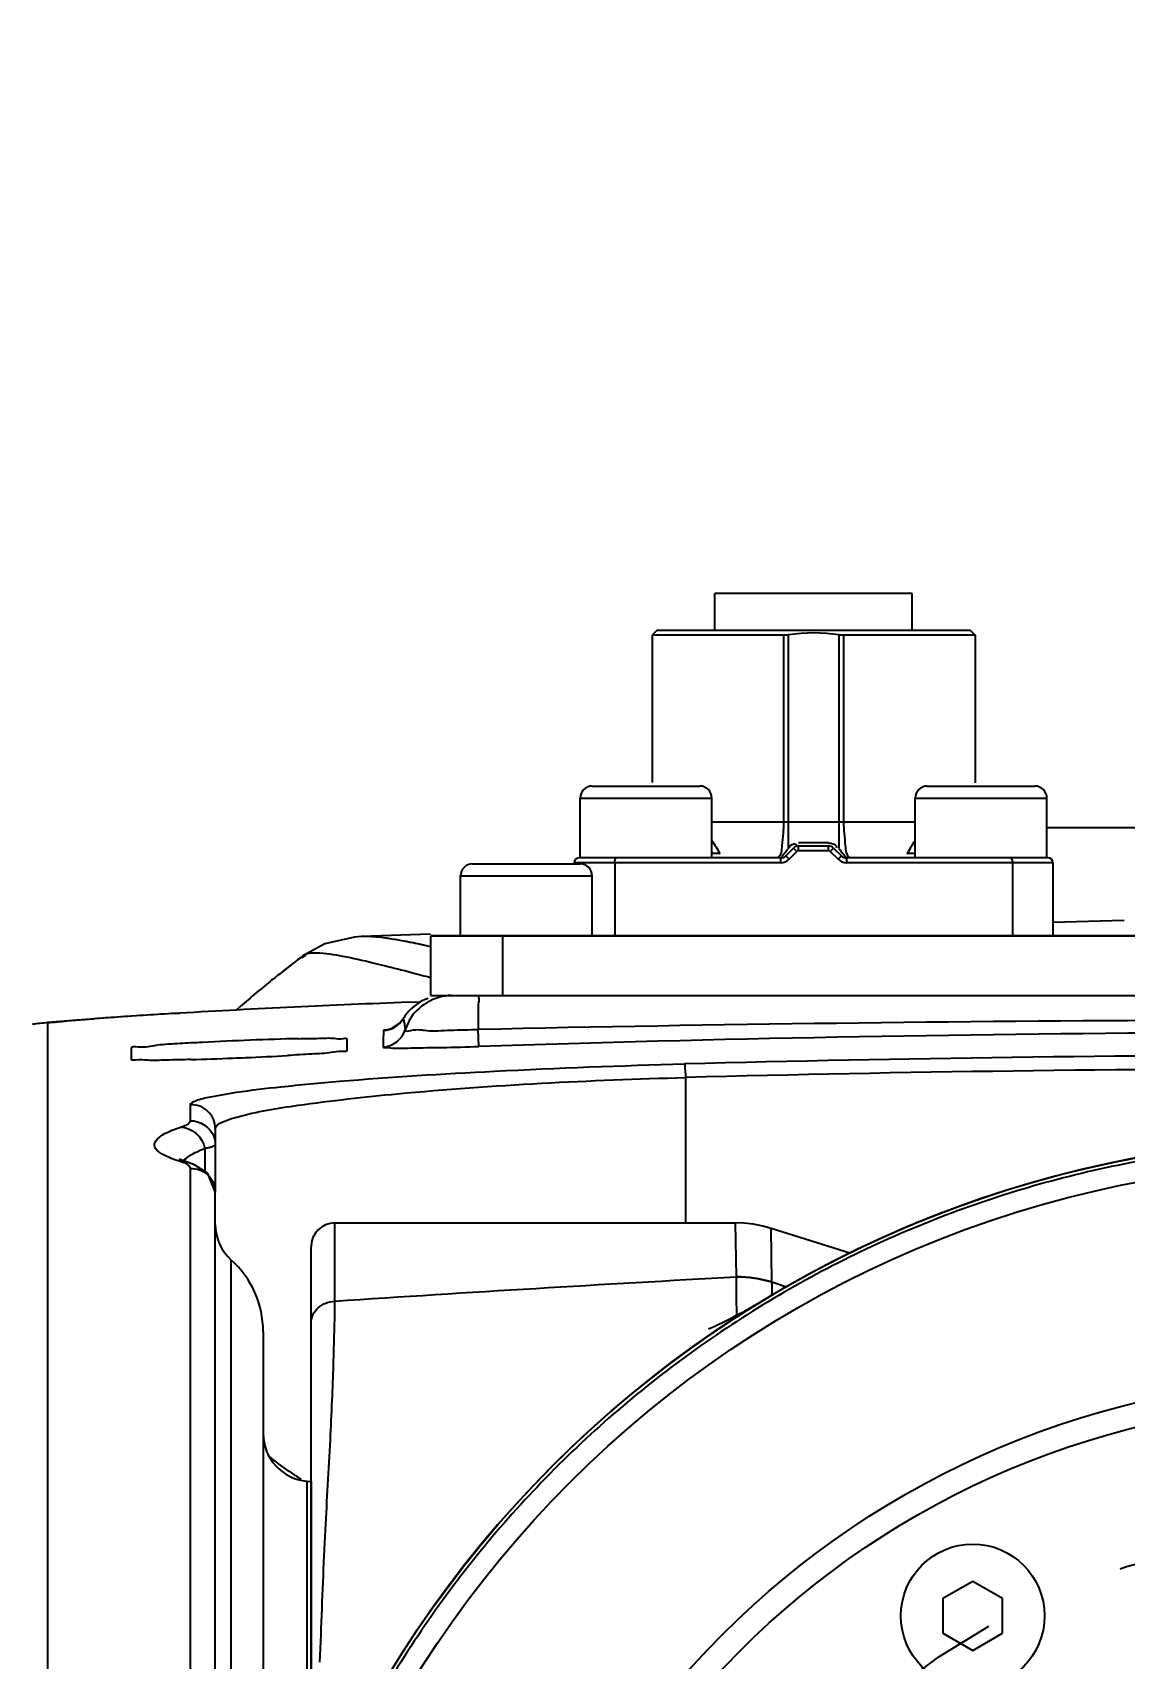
# Model space of a CAD drawing. Header units: millimetres. Extents: x 4086 to 8300, y 123 to 1549.
# Drawn here: x 7138.56 to 7149.97, y 846.44 to 863.42 of the extents above; entities that cross this region are included whole.
import ezdxf

# ---------------------------------------------------------------- set-up
doc = ezdxf.new("R2010")
doc.units = ezdxf.units.MM
doc.linetypes.add('CENTER', pattern=[0.6, 0.375, -0.075, 0.075, -0.075])
for name, color, linetype in [('中心线', 7, 'Continuous'), ('外形图', 7, 'Continuous'), ('尺寸标注', 7, 'Continuous'), ('整机图形', 7, 'Continuous')]:
    doc.layers.add(name, color=color, linetype=linetype)
doc.styles.add('思源黑', font='SourceHanSansCN-Normal.ttf')
doc.dimstyles.new('尺寸标注_1_4比例', dxfattribs={"dimtxt": 7, "dimasz": 6, "dimexe": 2, "dimexo": 1.5, "dimgap": 1, "dimtad": 1, "dimdec": 1, "dimlfac": 4, "dimdsep": 46, "dimtxsty": '思源黑', "dimcen": 0.09, "dimadec": 0, "dimazin": 0, "dimtp": 0.01, "dimtm": 0.01, "dimtfac": 1, "dimtdec": 1, "dimtofl": 0, "dimtmove": 0, "dimatfit": 3, "dimfxl": 1, "dimtolj": 1, "dimarcsym": 0})

# ---------------------------------------------------------------- blocks, each defined once
blk = doc.blocks.new('*D958')
at = {"layer": 'Defpoints', "color": 0}
for p in [(7181.006, 869.331), (7122.846, 830.481), (7181.006, 827.828)]:
    blk.add_point(p, dxfattribs=at)
at = {"layer": '尺寸标注', "color": 0, "lineweight": -2}
for p, q in [((7122.846, 831.981), (7122.846, 871.331)), ((7181.006, 829.328), (7181.006, 871.331)), ((7128.846, 869.331), (7175.006, 869.331))]:
    blk.add_line(p, q, dxfattribs=at)
at = {"layer": '尺寸标注', "color": 0}
for points in [[(7128.846, 870.331), (7128.846, 868.331), (7122.846, 869.331)], [(7175.006, 868.331), (7175.006, 870.331), (7181.006, 869.331)]]:
    blk.add_solid(points, dxfattribs=at)
at = {"layer": '尺寸标注', "color": 0, "insert": (7151.926, 873.96), "char_height": 7, "attachment_point": 5, "style": '思源黑'}
blk.add_mtext('\\A1;232.6', dxfattribs=at)
blk = doc.blocks.new('*D990')
at = {"layer": 'Defpoints', "color": 0}
for p in [(7182.866, 882.152), (7182.866, 707.18), (7121.564, 706.117)]:
    blk.add_point(p, dxfattribs=at)
at = {"layer": '尺寸标注', "color": 0, "lineweight": -2}
for p, q in [((7121.564, 707.617), (7121.564, 884.152)), ((7182.866, 708.68), (7182.866, 884.152)), ((7127.564, 882.152), (7176.866, 882.152))]:
    blk.add_line(p, q, dxfattribs=at)
at = {"layer": '尺寸标注', "color": 0}
for points in [[(7127.564, 883.152), (7127.564, 881.152), (7121.564, 882.152)], [(7176.866, 881.152), (7176.866, 883.152), (7182.866, 882.152)]]:
    blk.add_solid(points, dxfattribs=at)
at = {"layer": '尺寸标注', "color": 0, "insert": (7152.215, 886.777), "char_height": 7, "attachment_point": 5, "style": '思源黑'}
blk.add_mtext('\\A1;245.2', dxfattribs=at)

msp = doc.modelspace()

# ---------------------------------------------------------------- linework, layer by layer
at = {"layer": '中心线', "linetype": 'CENTER', "ltscale": 20}
msp.add_circle((7152.2176, 840.2368), 7.5, dxfattribs=at)
at = {"layer": '外形图'}
for p, q in [((7145.6863, 857.1743), (7145.6863, 857.5618)), ((7147.7488, 857.5618), (7145.6863, 857.5618)), ((7147.7488, 857.1743), (7147.7488, 857.5618)), ((7145.0801, 857.1743), (7145.0301, 857.1243)), ((7148.3551, 857.1743), (7145.0801, 857.1743)), ((7148.3551, 857.1743), (7148.4051, 857.1243)), ((7145.0301, 857.1243), (7145.0301, 855.5868)), ((7146.4042, 857.1243), (7145.0301, 857.1243)), ((7146.4042, 857.1243), (7146.4042, 855.1743)), ((7146.4506, 857.1281), (7146.4506, 855.5868)), ((7146.9845, 854.896), (7146.9845, 857.1281)), ((7147.0309, 857.1243), (7147.0309, 855.1743)), ((7148.4051, 857.1243), (7147.0309, 857.1243)), ((7148.4051, 857.1243), (7148.4051, 855.5843)), ((7144.4051, 855.5493), (7145.5301, 855.5493)), ((7146.4506, 855.5868), (7146.4506, 855.1743)), ((7147.9051, 855.5493), (7149.0301, 855.5493)), ((7144.2801, 854.7993), (7144.2801, 855.4243)), ((7144.2801, 855.4243), (7145.6551, 855.4243)), ((7145.6551, 854.7993), (7145.6551, 855.4243)), ((7147.7801, 854.7993), (7147.7801, 855.4243)), ((7147.7801, 855.4243), (7149.1551, 855.4243)), ((7149.1551, 854.7993), (7149.1551, 855.4243)), ((7145.6551, 855.1743), (7147.7801, 855.1743)), ((7146.4506, 855.1743), (7146.4506, 854.896)), ((7150.5551, 855.1118), (7149.1551, 855.1118)), ((7146.874, 854.9556), (7146.5611, 854.9556)), ((7146.374, 854.7993), (7144.2676, 854.7993)), ((7145.6551, 854.8493), (7145.7336, 854.8493)), ((7146.374, 854.7493), (7146.374, 854.7993)), ((7146.427, 854.8213), (7146.5081, 854.9024)), ((7146.427, 854.8213), (7146.4624, 854.786)), ((7146.4624, 854.786), (7146.5164, 854.84)), ((7146.5435, 854.867), (7146.5081, 854.9024)), ((7146.5164, 854.84), (7146.5508, 854.8743)), ((7146.8844, 854.8743), (7146.5508, 854.8743)), ((7146.5611, 854.8743), (7146.5611, 854.9243)), ((7146.5611, 854.9243), (7146.874, 854.9243)), ((7146.874, 854.8743), (7146.874, 854.9243)), ((7146.8844, 854.8743), (7146.9728, 854.786)), ((7146.927, 854.9024), (7146.8917, 854.867)), ((7146.927, 854.9024), (7147.0081, 854.8213)), ((7146.9728, 854.786), (7147.0081, 854.8213)), ((7147.0611, 854.7993), (7147.0611, 854.7493)), ((7149.1676, 854.7993), (7147.0611, 854.7993)), ((7147.7015, 854.8493), (7147.7801, 854.8493)), ((7143.0301, 853.9868), (7143.0301, 854.6118)), ((7143.0301, 854.6118), (7144.4051, 854.6118)), ((7143.0301, 853.9868), (7143.0301, 854.6118)), ((7143.0301, 854.6118), (7144.4051, 854.6118)), ((7143.1551, 854.7368), (7144.2801, 854.7368)), ((7143.1551, 854.7368), (7144.2801, 854.7368)), ((7146.374, 854.7493), (7144.2176, 854.7493)), ((7144.4051, 853.9868), (7144.4051, 854.6118)), ((7144.4051, 853.9868), (7144.4051, 854.6118)), ((7144.6409, 854.7493), (7144.6409, 853.9868)), ((7149.2176, 854.7493), (7147.0611, 854.7493)), ((7148.7942, 854.7493), (7148.7942, 853.9868)), ((7149.2176, 854.7493), (7149.2176, 853.9868)), ((7149.2136, 854.128), (7149.963, 854.1488)), ((7141.9939, 853.9769), (7141.9923, 853.9768)), ((7142.7171, 854.0019), (7141.9939, 853.9769)), ((7142.7171, 854.0019), (7141.9939, 853.9769)), ((7142.7176, 853.3618), (7142.7176, 853.9868)), ((7142.7176, 853.9868), (7155.7176, 853.9868)), ((7142.7176, 853.3618), (7142.7176, 853.9868)), ((7155.7176, 853.9868), (7142.7176, 853.9868)), ((7143.4676, 853.9868), (7143.4676, 853.3618)), ((7143.4676, 853.9868), (7143.4676, 853.3618)), ((7141.3804, 853.7753), (7141.202, 853.6374)), ((7141.3732, 853.7691), (7141.3525, 853.7534)), ((7141.3804, 853.7753), (7141.3732, 853.7691)), ((7141.6113, 853.9034), (7141.3804, 853.7753)), ((7141.202, 853.6374), (7141.1542, 853.5998)), ((7142.4847, 853.2917), (7142.6129, 853.2968)), ((7142.7176, 853.3618), (7155.7176, 853.3618)), ((7138.7176, 842.2826), (7138.7176, 853.0782)), ((7138.7182, 853.0781), (7138.7182, 853.0792)), ((7140.0474, 853.1748), (7140.0961, 853.1777)), ((7140.0906, 853.1775), (7140.0961, 853.1777)), ((7142.4302, 853.1184), (7142.4301, 853.1182)), ((7141.8426, 852.9084), (7141.8426, 852.7889)), ((7142.2245, 852.9966), (7142.2226, 852.8855)), ((7142.3054, 853.0138), (7142.2728, 853.0043)), ((7142.4486, 853.0301), (7142.4523, 853.0033)), ((7143.2206, 852.83), (7143.2147, 853.0071)), ((7139.5926, 852.6953), (7139.5926, 852.8148)), ((7142.2226, 852.8855), (7142.2215, 852.8243)), ((7145.3804, 852.506), (7145.3804, 850.9868)), ((7140.2068, 852.1672), (7140.2068, 852.2215)), ((7140.2068, 852.0545), (7140.2068, 852.1672)), ((7140.4677, 851.972), (7140.4677, 851.3103)), ((7140.2774, 851.7307), (7140.2818, 851.7328)), ((7140.3582, 851.7661), (7140.3582, 851.5234)), ((7140.1837, 851.6191), (7140.0883, 851.6538)), ((7140.1831, 851.6192), (7140.1849, 851.6187)), ((7140.2513, 851.5949), (7140.1849, 851.6187)), ((7140.2068, 851.512), (7140.2068, 851.5566)), ((7140.2068, 851.2122), (7140.2068, 851.512)), ((7140.2068, 851.1479), (7140.2068, 851.2122)), ((7140.4677, 851.3103), (7140.4677, 851.3073)), ((7140.4677, 829.1663), (7140.4677, 851.3073)), ((7140.2068, 850.8866), (7140.2068, 851.1479)), ((7140.2068, 850.5217), (7140.2068, 850.8866)), ((7141.7176, 850.1684), (7141.7176, 850.9868)), ((7141.7176, 850.9868), (7145.9029, 850.9868)), ((7145.9121, 850.4237), (7145.9029, 850.9868)), ((7146.2827, 850.3704), (7146.2736, 850.9297)), ((7147.0946, 850.6703), (7146.2736, 850.9297)), ((7147.6201, 850.914), (7147.5465, 850.882)), ((7147.6938, 850.9454), (7147.6201, 850.914)), ((7141.4676, 844.6498), (7141.4676, 850.7368)), ((7140.2068, 829.9457), (7140.2068, 850.5217)), ((7140.6343, 841.195), (7140.6343, 850.5986)), ((7145.9121, 850.4209), (7145.9121, 850.4237)), ((7146.2827, 850.3704), (7146.4352, 850.3191)), ((7146.3238, 850.2568), (7146.2755, 850.2283)), ((7145.9142, 850.0221), (7145.9087, 850.0191)), ((7145.9261, 850.0288), (7145.9139, 850.0226)), ((7145.9486, 850.0387), (7145.9261, 850.0288)), ((7145.9448, 850.037), (7145.9412, 850.0353)), ((7145.982, 850.0563), (7145.9702, 850.05)), ((7145.9964, 850.0641), (7145.982, 850.0563)), ((7146.0134, 850.0735), (7145.9964, 850.0641)), ((7146.0332, 850.0847), (7146.0134, 850.0735)), ((7146.0561, 850.0978), (7146.0332, 850.0847)), ((7146.0969, 850.1213), (7146.0561, 850.0978)), ((7146.1413, 850.1473), (7146.0969, 850.1213)), ((7140.9676, 849.8546), (7140.9676, 843.1498)), ((7145.4364, 849.6793), (7145.3976, 849.6513)), ((7145.3228, 849.5966), (7145.3404, 849.6096)), ((7145.3976, 849.6513), (7145.36, 849.624)), ((7141.424, 848.291), (7141.424, 844.5474)), ((7141.424, 848.291), (7141.4676, 848.2872)), ((7141.4676, 848.2872), (7141.4676, 844.6232)), ((7148.3801, 847.2444), (7148.0676, 847.064)), ((7148.6926, 847.064), (7148.3801, 847.2444)), ((7148.0676, 847.064), (7148.0676, 846.7032)), ((7148.6926, 846.7032), (7148.6926, 847.064)), ((7141.561, 846.4007), (7141.5717, 846.6843)), ((7148.0676, 846.7032), (7148.3801, 846.5227)), ((7148.3801, 846.5227), (7148.6926, 846.7032))]:
    msp.add_line(p, q, dxfattribs=at)
for points in [[(7146.4506, 857.1281), (7146.435, 857.126), (7146.4195, 857.1248), (7146.4042, 857.1244)], [(7147.0309, 857.1243), (7147.0159, 857.125), (7147.0002, 857.1263), (7146.9845, 857.1281)], [(7144.6409, 854.7493), (7144.6412, 854.7588), (7144.6422, 854.7679), (7144.6438, 854.7765)], [(7144.6438, 854.7765), (7144.646, 854.7841), (7144.6487, 854.7905), (7144.6519, 854.7953), (7144.6554, 854.7983), (7144.6591, 854.7993)], [(7148.7761, 854.7993), (7148.7798, 854.7983), (7148.7832, 854.7953), (7148.7864, 854.7905), (7148.7891, 854.7841), (7148.7913, 854.7765), (7148.7929, 854.7679), (7148.7939, 854.7588), (7148.7942, 854.7493)], [(7141.9923, 853.9768), (7141.9205, 853.9723), (7141.6113, 853.9034)], [(7140.0906, 853.1775), (7139.5869, 853.1466), (7139.021, 853.1059), (7138.7182, 853.0792)], [(7142.4302, 853.1184), (7142.3941, 853.0717), (7142.3054, 853.0138)], [(7140.4677, 851.3103), (7140.3899, 851.5021), (7140.2513, 851.5949)], [(7148.1257, 851.1179), (7148.0912, 851.1048), (7148.0552, 851.0911), (7148.0177, 851.0766), (7147.9785, 851.0614), (7147.9375, 851.0452), (7147.8945, 851.0281), (7147.8492, 851.0098), (7147.8012, 850.9902), (7147.7497, 850.9689), (7147.6885, 850.9431)], [(7148.2216, 851.1535), (7148.1909, 851.1422), (7148.1257, 851.1179)], [(7146.2735, 850.9297), (7146.1873, 850.9535), (7146.089, 850.9727), (7145.9894, 850.9838), (7145.9029, 850.9868)], [(7147.6995, 850.9469), (7147.6364, 850.92), (7147.5696, 850.8909)], [(7146.2755, 850.2283), (7146.235, 850.2041), (7146.1949, 850.18), (7146.1552, 850.1558), (7146.1158, 850.1317), (7146.0769, 850.1076), (7146.0383, 850.0835), (7146.0002, 850.0595), (7145.9624, 850.0355), (7145.925, 850.0115), (7145.8881, 849.9876), (7145.8515, 849.9638), (7145.8154, 849.9401), (7145.7797, 849.9164), (7145.7444, 849.8929), (7145.7098, 849.8696), (7145.6756, 849.8465), (7145.6422, 849.8236), (7145.6094, 849.8011), (7145.5773, 849.7788), (7145.546, 849.757), (7145.5157, 849.7357), (7145.4865, 849.715), (7145.4364, 849.6793)], [(7145.9087, 850.0191), (7145.8658, 849.9963), (7145.8199, 849.9725), (7145.7714, 849.9481), (7145.7223, 849.9242), (7145.6776, 849.9034), (7145.6425, 849.8877), (7145.6198, 849.8781), (7145.6181, 849.8774)], [(7145.9702, 850.05), (7145.9606, 850.045), (7145.9566, 850.0429), (7145.9532, 850.0412), (7145.9502, 850.0397), (7145.9477, 850.0384), (7145.9456, 850.0374), (7145.9448, 850.037)]]:
    msp.add_lwpolyline(points, dxfattribs=at)
for centre, radius in [((7152.2176, 840.2368), 11.625), ((7152.2176, 840.2368), 11.375), ((7152.2176, 840.2368), 9.125), ((7152.2176, 840.2369), 9.125), ((7152.2176, 840.2369), 8.875), ((7148.3801, 846.8836), 0.75)]:
    msp.add_circle(centre, radius, dxfattribs=at)
for centre, radius, start, end in [((7146.7176, 855.4338), 1.7152, 81.04625, 98.95267), ((7144.4051, 855.4243), 0.125, 90, 180), ((7145.5301, 855.4243), 0.125, 0, 90), ((7147.9051, 855.4243), 0.125, 90, 180), ((7149.0301, 855.4243), 0.125, 0, 90), ((7144.2676, 854.7493), 0.05, 90, 180), ((7146.374, 854.8743), 0.075, 270, 315), ((7146.374, 854.8743), 0.125, 269.99392, 315.00265), ((7145.6988, 855.4115), 0.9121, 323.42039, 325.52129), ((7146.5611, 854.8493), 0.075, 90, 135.0025), ((7146.874, 854.8493), 0.075, 44.99983, 90), ((7147.0611, 854.8743), 0.125, 225.00035, 269.99865), ((7148.1214, 855.6994), 1.3926, 215.27563, 216.63681), ((7147.0611, 854.8743), 0.075, 225, 269.99994), ((7149.1676, 854.7493), 0.05, 0, 90), ((7143.1551, 854.6118), 0.125, 90, 180), ((7143.1551, 854.6118), 0.125, 90, 180), ((7144.2801, 854.6118), 0.125, 0, 90), ((7144.2801, 854.6118), 0.125, 0, 90), ((7140.8862, 845.7377), 8.3376, 77.31789, 79.04414), ((7148.7749, 843.9759), 12.2757, 127.20297, 128.37373), ((7141.8245, 853.1541), 0.7518, 123.08046, 126.93925), ((7140.6446, 844.6152), 9.4857, 77.38258, 78.0897), ((7148.8033, 843.9398), 12.3216, 128.37349, 129.15509), ((7138.4188, 838.0592), 16.0722, 75.23063, 76.26589), ((7138.4188, 838.0592), 16.0722, 75.23063, 76.26589), ((7138.4433, 838.1909), 15.9386, 74.79761, 75.19498), ((7138.4433, 838.1909), 15.9386, 74.79761, 75.19498), ((7138.187, 837.2359), 16.9275, 74.47752, 74.80809), ((7138.187, 837.2359), 16.9275, 74.47752, 74.80809), ((7148.8431, 843.8914), 12.3843, 129.15617, 131.19875), ((7147.3461, 726.3718), 127.013, 92.193496, 93.272244), ((7139.5202, 844.9549), 8.1633, 95.64227, 96.76925), ((7142.27, 812.1178), 41.1158, 93.94508, 94.28469), ((7143.286, 797.3971), 55.8715, 93.62579, 93.94584), ((7144.3368, 780.8888), 72.4132, 93.395914, 93.629524), ((7142.8517, 852.866), 0.4913, 141.08425, 149.11037), ((7142.9318, 852.8612), 0.5001, 151.2409, 163.49768), ((7184.8716, 852.8905), 41.6571, 179.70532, 179.83963), ((7152.2192, 438.131), 414.9738, 90.209445, 91.243353), ((7142.2591, 815.8354), 37.0874, 91.42576, 92.9765), ((7152.2178, 576.4719), 276.5045, 90.313978, 91.864687), ((7141.1486, 834.8944), 17.9962, 93.34144, 94.11932), ((7141.7478, 825.0023), 27.9063, 93.15282, 93.38595), ((7142.017, 820.1289), 32.7871, 92.9436, 93.15403), ((7139.1719, 890.3772), 37.6977, 272.44805, 273.11738), ((7152.4176, 581.1921), 271.5471, 90.042204, 91.487222), ((7139.1331, 890.2593), 37.5814, 271.64487, 272.31518), ((7138.9193, 895.931), 43.2572, 272.29475, 272.4682), ((7152.4219, 581.2987), 271.2986, 90.042229, 91.487263), ((7140.218, 851.972), 0.2497, 359.98989, 92.55665), ((7140.2344, 851.3744), 0.6196, 117.07356, 119.04113), ((7152.2176, 840.2368), 11.625, 262.871, 247.12901), ((7152.2176, 840.2368), 11.625, 262.87101, 247.12901), ((7140.9677, 850.9712), 0.5, 180, 228.18468), ((7141.7176, 850.7368), 0.25, 90, 180), ((7139.9676, 849.8533), 1, 0, 48.18468), ((7166.9152, 466.5748), 384.4203, 93.131953, 93.758265), ((7145.914, 849.1305), 1.2936, 73.44185, 90.0858), ((7145.9151, 849.1318), 1.2892, 73.4334, 90.13343), ((7146.0913, 849.6972), 0.37, 113.94981, 118.61006), ((7141.4676, 848.7891), 0.5, 180, 265), ((7143.0762, 851.0766), 3.2522, 235.30598, 237.60419), ((7143.195, 851.2617), 3.4721, 237.58588, 238.18953)]:
    msp.add_arc(centre, radius, start, end, dxfattribs=at)
for points, knots in [([(7146.4042, 855.1743), (7146.4042, 855.0913), (7146.389, 854.9768), (7146.3795, 854.8262), (7146.343, 854.8021)], [0, 0, 0, 0, 0.655056, 1, 1, 1, 1]), ([(7147.0309, 855.1743), (7147.0309, 855.0913), (7147.0462, 854.9768), (7147.0556, 854.8262), (7147.0922, 854.8021)], [0, 0, 0, 0, 0.6550304, 1, 1, 1, 1]), ([(7146.4506, 854.896), (7146.4663, 854.9167), (7146.4941, 854.956), (7146.534, 854.9425), (7146.544, 854.9368)], [0, 0, 0, 0, 0.6932211, 1, 1, 1, 1]), ([(7145.7373, 854.8373), (7145.737, 854.8393), (7145.7361, 854.8434), (7145.7345, 854.8474), (7145.7336, 854.8494)], [0, 0, 0, 0, 0.4842384, 1, 1, 1, 1]), ([(7146.374, 854.7993), (7146.3823, 854.7994), (7146.3971, 854.8345), (7146.4184, 854.8507), (7146.4312, 854.8679)], [0, 0, 0, 0, 0.2783713, 1, 1, 1, 1]), ([(7147.0611, 854.7993), (7147.0528, 854.7994), (7147.0377, 854.8345), (7147.0168, 854.8511), (7147.0039, 854.8684)], [0, 0, 0, 0, 0.2797329, 1, 1, 1, 1]), ([(7147.6979, 854.8374), (7147.6982, 854.8394), (7147.6991, 854.8435), (7147.7006, 854.8474), (7147.7015, 854.8493)], [0, 0, 0, 0, 0.4843357, 1, 1, 1, 1]), ([(7142.6023, 853.8967), (7142.5406, 853.9097), (7142.3401, 853.9492), (7142.1354, 853.9824), (7141.9939, 853.9769)], [0, 0, 0, 0, 0.3080704, 1, 1, 1, 1]), ([(7142.4708, 853.9233), (7142.4236, 853.9324), (7142.2662, 853.9604), (7142.1058, 853.9812), (7141.9939, 853.9769)], [0, 0, 0, 0, 0.3003585, 1, 1, 1, 1]), ([(7141.801, 853.77), (7141.7099, 853.7874), (7141.5753, 853.8082), (7141.4195, 853.8051), (7141.3804, 853.7754)], [0, 0, 0, 0, 0.6541143, 1, 1, 1, 1]), ([(7142.2346, 853.6719), (7142.194, 853.6818), (7142.0499, 853.7166), (7141.9054, 853.75), (7141.801, 853.77)], [0, 0, 0, 0, 0.2825746, 1, 1, 1, 1]), ([(7143.2192, 853.3618), (7143.2133, 853.3618), (7143.2245, 853.325), (7143.2053, 853.2596), (7143.2154, 853.1675), (7143.2151, 853.1048)], [0, 0, 0, 0, 0.0683029, 0.2680629, 1, 1, 1, 1]), ([(7138.7176, 853.0782), (7138.7518, 853.0815), (7138.9119, 853.0963), (7139.0722, 853.1092), (7139.1982, 853.1187)], [0, 0, 0, 0, 0.2141472, 1, 1, 1, 1]), ([(7142.4301, 853.1182), (7142.4339, 853.1045), (7142.4409, 853.0753), (7142.4462, 853.0457), (7142.4486, 853.0301)], [0, 0, 0, 0, 0.4753362, 1, 1, 1, 1]), ([(7141.3363, 852.9113), (7141.4066, 852.913), (7141.5262, 852.9126), (7141.6973, 852.9231), (7141.771, 852.9049), (7141.8426, 852.9199), (7141.8426, 852.9084)], [0, 0, 0, 0, 0.4164964, 0.733476, 0.9317486, 1, 1, 1, 1]), ([(7142.2262, 852.9979), (7142.2258, 852.9978), (7142.2252, 852.9975), (7142.2246, 852.9969), (7142.2245, 852.9966)], [0, 0, 0, 0, 0.6519953, 1, 1, 1, 1]), ([(7142.2753, 853.0051), (7142.2643, 853.004), (7142.248, 853.0019), (7142.2313, 853), (7142.2262, 852.9979)], [0, 0, 0, 0, 0.6678902, 1, 1, 1, 1]), ([(7142.4523, 853.0033), (7142.4528, 852.9839), (7142.5714, 853.0171), (7142.6885, 852.9848), (7142.9434, 853.0046), (7143.1174, 853.0043), (7143.2147, 853.0071)], [0, 0, 0, 0, 0.0764379, 0.2930375, 0.6172521, 1, 1, 1, 1]), ([(7139.5926, 852.8148), (7139.5926, 852.8378), (7139.734, 852.8099), (7139.7906, 852.8393), (7139.8558, 852.844)], [0, 0, 0, 0, 0.2603085, 1, 1, 1, 1]), ([(7141.8426, 852.7889), (7141.8426, 852.7742), (7141.7543, 852.7854), (7141.662, 852.7559), (7141.4532, 852.7519), (7141.3071, 852.74), (7141.222, 852.7353)], [0, 0, 0, 0, 0.0706121, 0.2720986, 0.5898918, 1, 1, 1, 1]), ([(7142.2215, 852.8243), (7142.2214, 852.8177), (7142.2613, 852.8222), (7142.3378, 852.8072), (7142.5574, 852.8182), (7142.8545, 852.8176), (7143.0931, 852.8258), (7143.2206, 852.83)], [0, 0, 0, 0, 0.0196773, 0.0765077, 0.2930066, 0.6173018, 1, 1, 1, 1]), ([(7140.2119, 852.6933), (7140.127, 852.6909), (7139.9814, 852.6906), (7139.7725, 852.6774), (7139.6814, 852.6989), (7139.5926, 852.6809), (7139.5926, 852.6953)], [0, 0, 0, 0, 0.4111309, 0.7292677, 0.9303559, 1, 1, 1, 1]), ([(7140.2252, 852.2447), (7140.2707, 852.2743), (7140.4316, 852.3076), (7140.738, 852.3633), (7141.202, 852.4158), (7142.0981, 852.4991), (7143.5047, 852.5851), (7144.7074, 852.6305), (7145.3699, 852.6477)], [0, 0, 0, 0, 0.03152, 0.092482, 0.1827341, 0.3013937, 0.6153985, 1, 1, 1, 1]), ([(7145.3699, 852.6477), (7145.3725, 852.6448), (7145.3708, 852.5925), (7145.3786, 852.5494), (7145.3804, 852.506)], [0, 0, 0, 0, 0.0829458, 1, 1, 1, 1]), ([(7140.6925, 852.0925), (7140.9018, 852.1512), (7141.4628, 852.2409), (7143.0227, 852.4133), (7144.3764, 852.4782), (7145.3804, 852.506)], [0, 0, 0, 0, 0.138394, 0.3604629, 1, 1, 1, 1]), ([(7140.2068, 852.2215), (7140.2068, 852.2256), (7140.2118, 852.2354), (7140.2201, 852.2414), (7140.2252, 852.2447)], [0, 0, 0, 0, 0.4058041, 1, 1, 1, 1]), ([(7140.2026, 852.042), (7140.2039, 852.044), (7140.206, 852.048), (7140.2068, 852.0524), (7140.2068, 852.0545)], [0, 0, 0, 0, 0.5285789, 1, 1, 1, 1]), ([(7140.4677, 851.972), (7140.4677, 851.9792), (7140.4897, 852.0267), (7140.5439, 852.0421), (7140.5831, 852.0571)], [0, 0, 0, 0, 0.1479426, 1, 1, 1, 1]), ([(7139.9528, 851.6851), (7139.9028, 851.709), (7139.7679, 851.7915), (7139.8883, 851.8909), (7139.9336, 851.9161)], [0, 0, 0, 0, 0.5167233, 1, 1, 1, 1]), ([(7140.4532, 851.8882), (7140.4579, 851.8748), (7140.4651, 851.8474), (7140.4677, 851.8191), (7140.4677, 851.8051)], [0, 0, 0, 0, 0.5024482, 1, 1, 1, 1]), ([(7140.2818, 851.7328), (7140.2939, 851.7385), (7140.3192, 851.75), (7140.3448, 851.7607), (7140.3582, 851.7661)], [0, 0, 0, 0, 0.4821889, 1, 1, 1, 1]), ([(7140.3582, 851.7661), (7140.3713, 851.7688), (7140.3948, 851.7738), (7140.418, 851.7799), (7140.4281, 851.783)], [0, 0, 0, 0, 0.5593708, 1, 1, 1, 1]), ([(7140.4281, 851.783), (7140.4356, 851.7852), (7140.4476, 851.7894), (7140.4594, 851.795), (7140.4633, 851.7982)], [0, 0, 0, 0, 0.6067088, 1, 1, 1, 1]), ([(7140.4633, 851.7982), (7140.4645, 851.7992), (7140.4666, 851.8011), (7140.4677, 851.8039), (7140.4677, 851.8051)], [0, 0, 0, 0, 0.5741312, 1, 1, 1, 1]), ([(7153.4904, 851.7539), (7152.8069, 851.8294), (7151.768, 851.8512), (7150.3995, 851.696), (7149.0497, 851.4198), (7147.4168, 850.8503), (7145.6109, 849.8308), (7144.0142, 848.5071), (7142.6776, 846.9213), (7141.6434, 845.1235), (7140.9444, 843.1709), (7140.6028, 841.1252), (7140.6293, 839.0514), (7141.0232, 837.0151), (7141.772, 835.081), (7142.852, 833.3103), (7144.2283, 831.7593), (7145.4522, 830.7971), (7146.329, 830.2527), (7146.7802, 830.001), (7147.2412, 829.7681), (7147.5547, 829.6255), (7147.7133, 829.5586)], [0, 0, 0, 0, 0.0624913, 0.093768, 0.1250446, 0.1875359, 0.2500272, 0.3125184, 0.3750097, 0.437501, 0.4999922, 0.5624835, 0.6249747, 0.687466, 0.7499573, 0.8124485, 0.8749398, 0.9374311, 0.9530736, 0.9687148, 0.9843584, 1, 1, 1, 1]), ([(7140.1027, 851.6284), (7140.1162, 851.6291), (7140.1434, 851.6282), (7140.17, 851.6229), (7140.1831, 851.6191)], [0, 0, 0, 0, 0.4985078, 1, 1, 1, 1]), ([(7140.1398, 851.6152), (7140.134, 851.6176), (7140.1217, 851.6222), (7140.1093, 851.6263), (7140.1027, 851.6284)], [0, 0, 0, 0, 0.4759609, 1, 1, 1, 1]), ([(7140.2068, 851.5566), (7140.2068, 851.5681), (7140.1859, 851.5963), (7140.1577, 851.608), (7140.1398, 851.6152)], [0, 0, 0, 0, 0.3748366, 1, 1, 1, 1]), ([(7140.2068, 851.5566), (7140.2716, 851.5594), (7140.4095, 851.5102), (7140.4668, 851.3753), (7140.4677, 851.3103)], [0, 0, 0, 0, 0.4995401, 1, 1, 1, 1]), ([(7145.9173, 850.023), (7145.9154, 850.0788), (7145.909, 850.2113), (7145.9138, 850.3441), (7145.9124, 850.4209)], [0, 0, 0, 0, 0.4207764, 1, 1, 1, 1]), ([(7146.2828, 850.3676), (7146.2827, 850.3681), (7146.2827, 850.369), (7146.2827, 850.3699), (7146.2826, 850.3704)], [0, 0, 0, 0, 0.5067786, 1, 1, 1, 1]), ([(7146.283, 850.2325), (7146.2831, 850.2436), (7146.2835, 850.2887), (7146.2836, 850.3337), (7146.2829, 850.3676)], [0, 0, 0, 0, 0.2474022, 1, 1, 1, 1]), ([(7141.4676, 849.9376), (7141.4676, 849.9677), (7141.481, 850.0294), (7141.5373, 850.1061), (7141.6203, 850.1568), (7141.6852, 850.1685), (7141.7176, 850.1685)], [0, 0, 0, 0, 0.2407937, 0.487081, 0.7409332, 1, 1, 1, 1]), ([(7141.5717, 846.6843), (7141.5856, 847.0505), (7141.6121, 847.7297), (7141.6617, 848.5449), (7141.6887, 849.1201), (7141.7022, 849.4973), (7141.712, 849.8429), (7141.7166, 850.0631), (7141.7176, 850.1685)], [0, 0, 0, 0, 0.3151779, 0.5847538, 0.7025472, 0.8105282, 0.9093816, 1, 1, 1, 1]), ([(7145.9215, 850.0249), (7145.9204, 850.0244), (7145.919, 850.0239), (7145.9132, 850.021), (7145.9142, 850.022)], [0, 0, 0, 0, 0.4657425, 1, 1, 1, 1]), ([(7145.9516, 850.0398), (7145.9484, 850.0381), (7145.9384, 850.033), (7145.9284, 850.028), (7145.9215, 850.0249)], [0, 0, 0, 0, 0.3205588, 1, 1, 1, 1]), ([(7146.1395, 850.1462), (7146.1194, 850.1344), (7146.0573, 850.0981), (7145.9948, 850.0622), (7145.9516, 850.0398)], [0, 0, 0, 0, 0.3233915, 1, 1, 1, 1])]:
    msp.add_open_spline(points, degree=3, knots=knots, dxfattribs=at)
for points in [[(7145.6552, 854.9814), (7145.6847, 854.9395), (7145.712, 854.8957), (7145.7336, 854.8493)], [(7146.874, 854.9556), (7146.9057, 854.9556), (7146.968, 854.9347), (7146.955, 854.9058)], [(7147.7015, 854.8493), (7147.7232, 854.8958), (7147.7506, 854.9395), (7147.7799, 854.9815)], [(7142.6907, 853.3326), (7142.6054, 853.3021), (7142.5263, 853.2452), (7142.4695, 853.1746)], [(7142.9319, 853.3618), (7142.7619, 853.3618), (7142.575, 853.2509), (7142.4934, 853.1018)], [(7142.2245, 852.9966), (7142.3041, 852.9995), (7142.3893, 853.0499), (7142.4301, 853.1182)], [(7142.2215, 852.8243), (7142.3188, 852.8278), (7142.4247, 852.9099), (7142.4523, 853.0033)], [(7140.1027, 851.988), (7140.1385, 852.0003), (7140.1818, 852.0104), (7140.2026, 852.042)], [(7140.2068, 852.0545), (7140.3058, 852.0588), (7140.4202, 851.9816), (7140.4532, 851.8882)], [(7140.5831, 852.0571), (7140.6189, 852.0708), (7140.6556, 852.0822), (7140.6925, 852.0925)], [(7139.9524, 851.9261), (7140.0006, 851.9508), (7140.0515, 851.9703), (7140.1027, 851.988)], [(7140.1027, 851.988), (7140.2154, 851.9919), (7140.3447, 851.8781), (7140.3582, 851.7661)], [(7140.1335, 851.6367), (7140.1737, 851.6775), (7140.2258, 851.7058), (7140.2774, 851.7307)], [(7140.1027, 851.6284), (7140.0517, 851.6443), (7140.001, 851.6621), (7139.9528, 851.6851)], [(7141.2251, 848.4027), (7141.157, 848.4498), (7141.0907, 848.4998), (7141.0272, 848.5528)]]:
    msp.add_open_spline(points, degree=3, dxfattribs=at)
at = {"layer": '整机图形'}
msp.add_line((7146.7176, 853.9868), (7151.7176, 853.9868), dxfattribs=at)

# ---------------------------------------------------------------- dimensions: what is measured, and where the dimension line sits
at = {"layer": '尺寸标注'}
for base, p1, p2, picture, middle in [((7182.8659, 882.1522), (7121.5641, 706.1168), (7182.8659, 707.1804), '*D990', (7152.215, 886.7765)), ((7181.0063, 869.3309), (7122.846, 830.4814), (7181.0063, 827.8284), '*D958', (7151.9262, 873.96))]:
    dim = msp.add_linear_dim(base=base, p1=p1, p2=p2, dimstyle='尺寸标注_1_4比例', dxfattribs=at)
    dim.commit()
    dim.dimension.update_dxf_attribs({"geometry": picture, "text_midpoint": middle})

doc.saveas('drawing.dxf')
